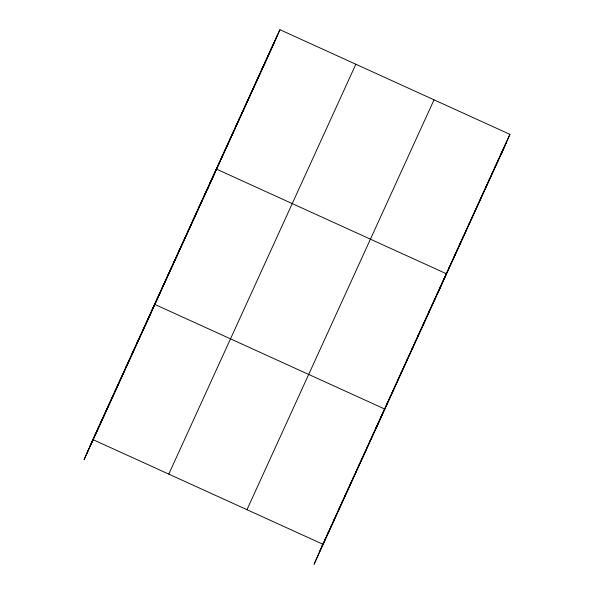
<?xml version="1.0" encoding="UTF-8"?>
<svg xmlns="http://www.w3.org/2000/svg" width="594" height="594" viewBox="0 0 594 594"><rect width="100%" height="100%" fill="white"/><g stroke="black" fill="none" stroke-linecap="round" stroke-linejoin="round"><path stroke-width="0.89" d="M94.892 435.239L95.686 433.434M97.698 429.091L98.493 427.286M100.505 422.943L101.299 421.139M103.311 416.795L104.106 414.991M106.118 410.647L106.913 408.835M108.925 404.499L109.719 402.687M111.731 398.351L112.526 396.54M114.538 392.203L115.333 390.392M117.345 386.055L118.139 384.244M120.151 379.908L120.946 378.096M122.958 373.76L123.752 371.948M125.757 367.612L126.552 365.8M128.564 361.464L129.358 359.652M131.371 355.316L132.165 353.504M134.177 349.168L134.972 347.356M136.984 343.02L137.778 341.208M139.79 336.872L140.585 335.061M142.597 330.724L143.392 328.913M145.404 324.576L146.198 322.765M148.21 318.429L149.005 316.617M145.812 324.383L154.618 304.321L384.593 408.976L375.787 429.039M156.623 299.985L157.417 298.173M159.43 293.837L160.224 292.025M162.236 287.682L163.031 285.877M165.043 281.534L165.837 279.729M167.85 275.386L168.644 273.582M170.656 269.238L171.451 267.434M173.463 263.09L174.257 261.286M176.27 256.942L177.064 255.13M179.076 250.794L179.871 248.983M181.883 244.646L182.677 242.835M184.689 238.498L185.484 236.687M187.489 232.351L188.283 230.539M190.295 226.203L191.09 224.391M193.102 220.055L193.896 218.243M195.909 213.907L196.703 212.095M198.715 207.759L199.51 205.947M201.522 201.611L202.316 199.799M204.329 195.463L205.123 193.651M207.135 189.315L207.93 187.504M209.942 183.167L210.736 181.356M212.749 177.019L213.543 175.208M207.544 189.122L216.35 169.06L446.324 273.715L437.518 293.778M218.444 164.538L219.238 162.726M221.332 158.197L222.126 156.393M224.228 151.864L225.022 150.059M227.116 145.53L227.91 143.718M230.004 139.196L230.799 137.385M232.9 132.863L233.694 131.051M235.788 126.529L236.583 124.718M238.677 120.196L239.471 118.384M241.572 113.862L242.367 112.051M244.461 107.521L245.255 105.717M247.349 101.188L248.144 99.376M250.245 94.854L251.039 93.043M253.133 88.521L253.928 86.709M256.029 82.187L256.823 80.376M258.917 75.854L259.712 74.042M261.806 69.52L262.6 67.709M264.701 63.179L265.496 61.375M267.59 56.846L268.384 55.042M270.478 50.512L271.272 48.701M273.374 44.179L274.168 42.367M276.262 37.845L277.056 36.034M501.113 154.418L509.919 134.355L279.945 29.7L84.081 459.645L92.887 439.582L322.861 544.238L314.055 564.3L503.757 148.396M324.866 539.901L325.661 538.09M327.673 533.754L328.467 531.942M330.479 527.606L331.274 525.794M333.286 521.458L334.08 519.646M336.093 515.31L336.887 513.498M338.899 509.162L339.694 507.35M341.706 503.014L342.5 501.202M344.513 496.866L345.307 495.054M347.319 490.718L348.114 488.907M350.126 484.57L350.92 482.759M352.933 478.422L353.727 476.611M355.732 472.267L356.526 470.463M358.538 466.119L359.333 464.315M361.345 459.971L362.14 458.167M364.152 453.823L364.946 452.019M366.958 447.676L367.753 445.871M369.765 441.528L370.559 439.716M372.572 435.38L373.366 433.568M375.378 429.232L376.173 427.42M378.185 423.084L378.979 421.272M380.992 416.936L381.786 415.124M386.597 404.64L387.392 402.829M389.404 398.492L390.199 396.681M392.211 392.344L393.005 390.533M395.017 386.197L395.812 384.385M397.824 380.049L398.619 378.237M400.631 373.901L401.425 372.089M403.437 367.753L404.232 365.941M406.244 361.605L407.039 359.793M409.051 355.457L409.845 353.645M411.857 349.309L412.652 347.497M414.664 343.161L415.458 341.35M417.463 337.013L418.258 335.202M420.27 330.865L421.064 329.054M423.077 324.718L423.871 322.906M425.883 318.562L426.678 316.758M428.69 312.414L429.484 310.61M431.496 306.266L432.291 304.462M434.303 300.118L435.098 298.314M437.11 293.971L437.904 292.166M439.916 287.823L440.711 286.011M448.418 269.193L449.213 267.382M451.306 262.86L452.101 261.048M454.202 256.526L454.997 254.715M457.09 250.193L457.885 248.381M459.979 243.859L460.773 242.048M462.875 237.518L463.669 235.714M465.763 231.185L466.557 229.373M468.651 224.851L469.446 223.04M471.547 218.518L472.341 216.706M474.435 212.184L475.23 210.373M477.324 205.851L478.118 204.039M480.219 199.517L481.014 197.705M483.108 193.176L483.902 191.372M486.003 186.843L486.798 185.038M488.892 180.509L489.686 178.697M491.78 174.176L492.575 172.364M494.676 167.842L495.47 166.03M497.564 161.509L498.359 159.697M500.452 155.175L501.247 153.363M503.348 148.842L504.143 147.03M92.092 441.387L279.945 29.7M89.442 447.416L276.507 37.533M86.724 453.616L273.782 43.741M168.778 474.116L355.843 64.241M246.963 509.704L434.028 99.822M322.067 546.049L509.919 134.355M319.416 552.071L506.482 142.189"/></g></svg>
